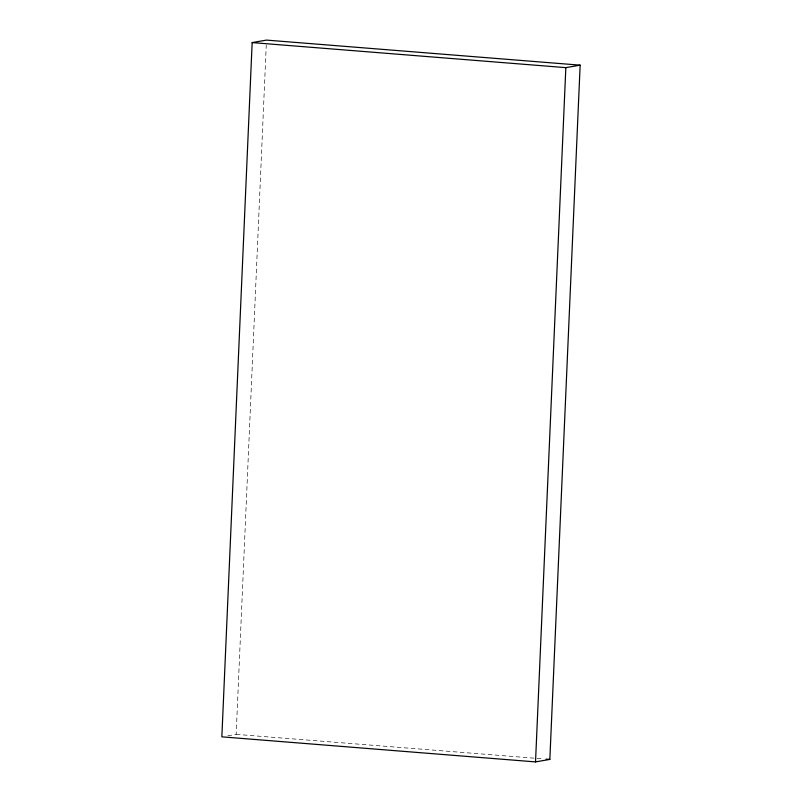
<?xml version="1.0" encoding="UTF-8"?>
<svg xmlns="http://www.w3.org/2000/svg" width="802" height="802" viewBox="0 0 802 802"><rect width="100%" height="100%" fill="white"/><g stroke="black" fill="none" stroke-linecap="round" stroke-linejoin="round"><path stroke-width="0.6" stroke-dasharray="4.01 3.01" d="M227.808 735.805L236.159 734.361L266.254 45.102M236.159 734.361L543.616 758.923"/><path stroke-width="1.2" d="M252.159 42.586L221.853 736.837L535.525 761.9L549.841 759.414L580.147 65.162L266.475 40.1L252.159 42.586L565.841 67.639L580.147 65.162M535.525 761.9L565.841 67.639M546.102 759.113L549.841 759.414"/></g></svg>
